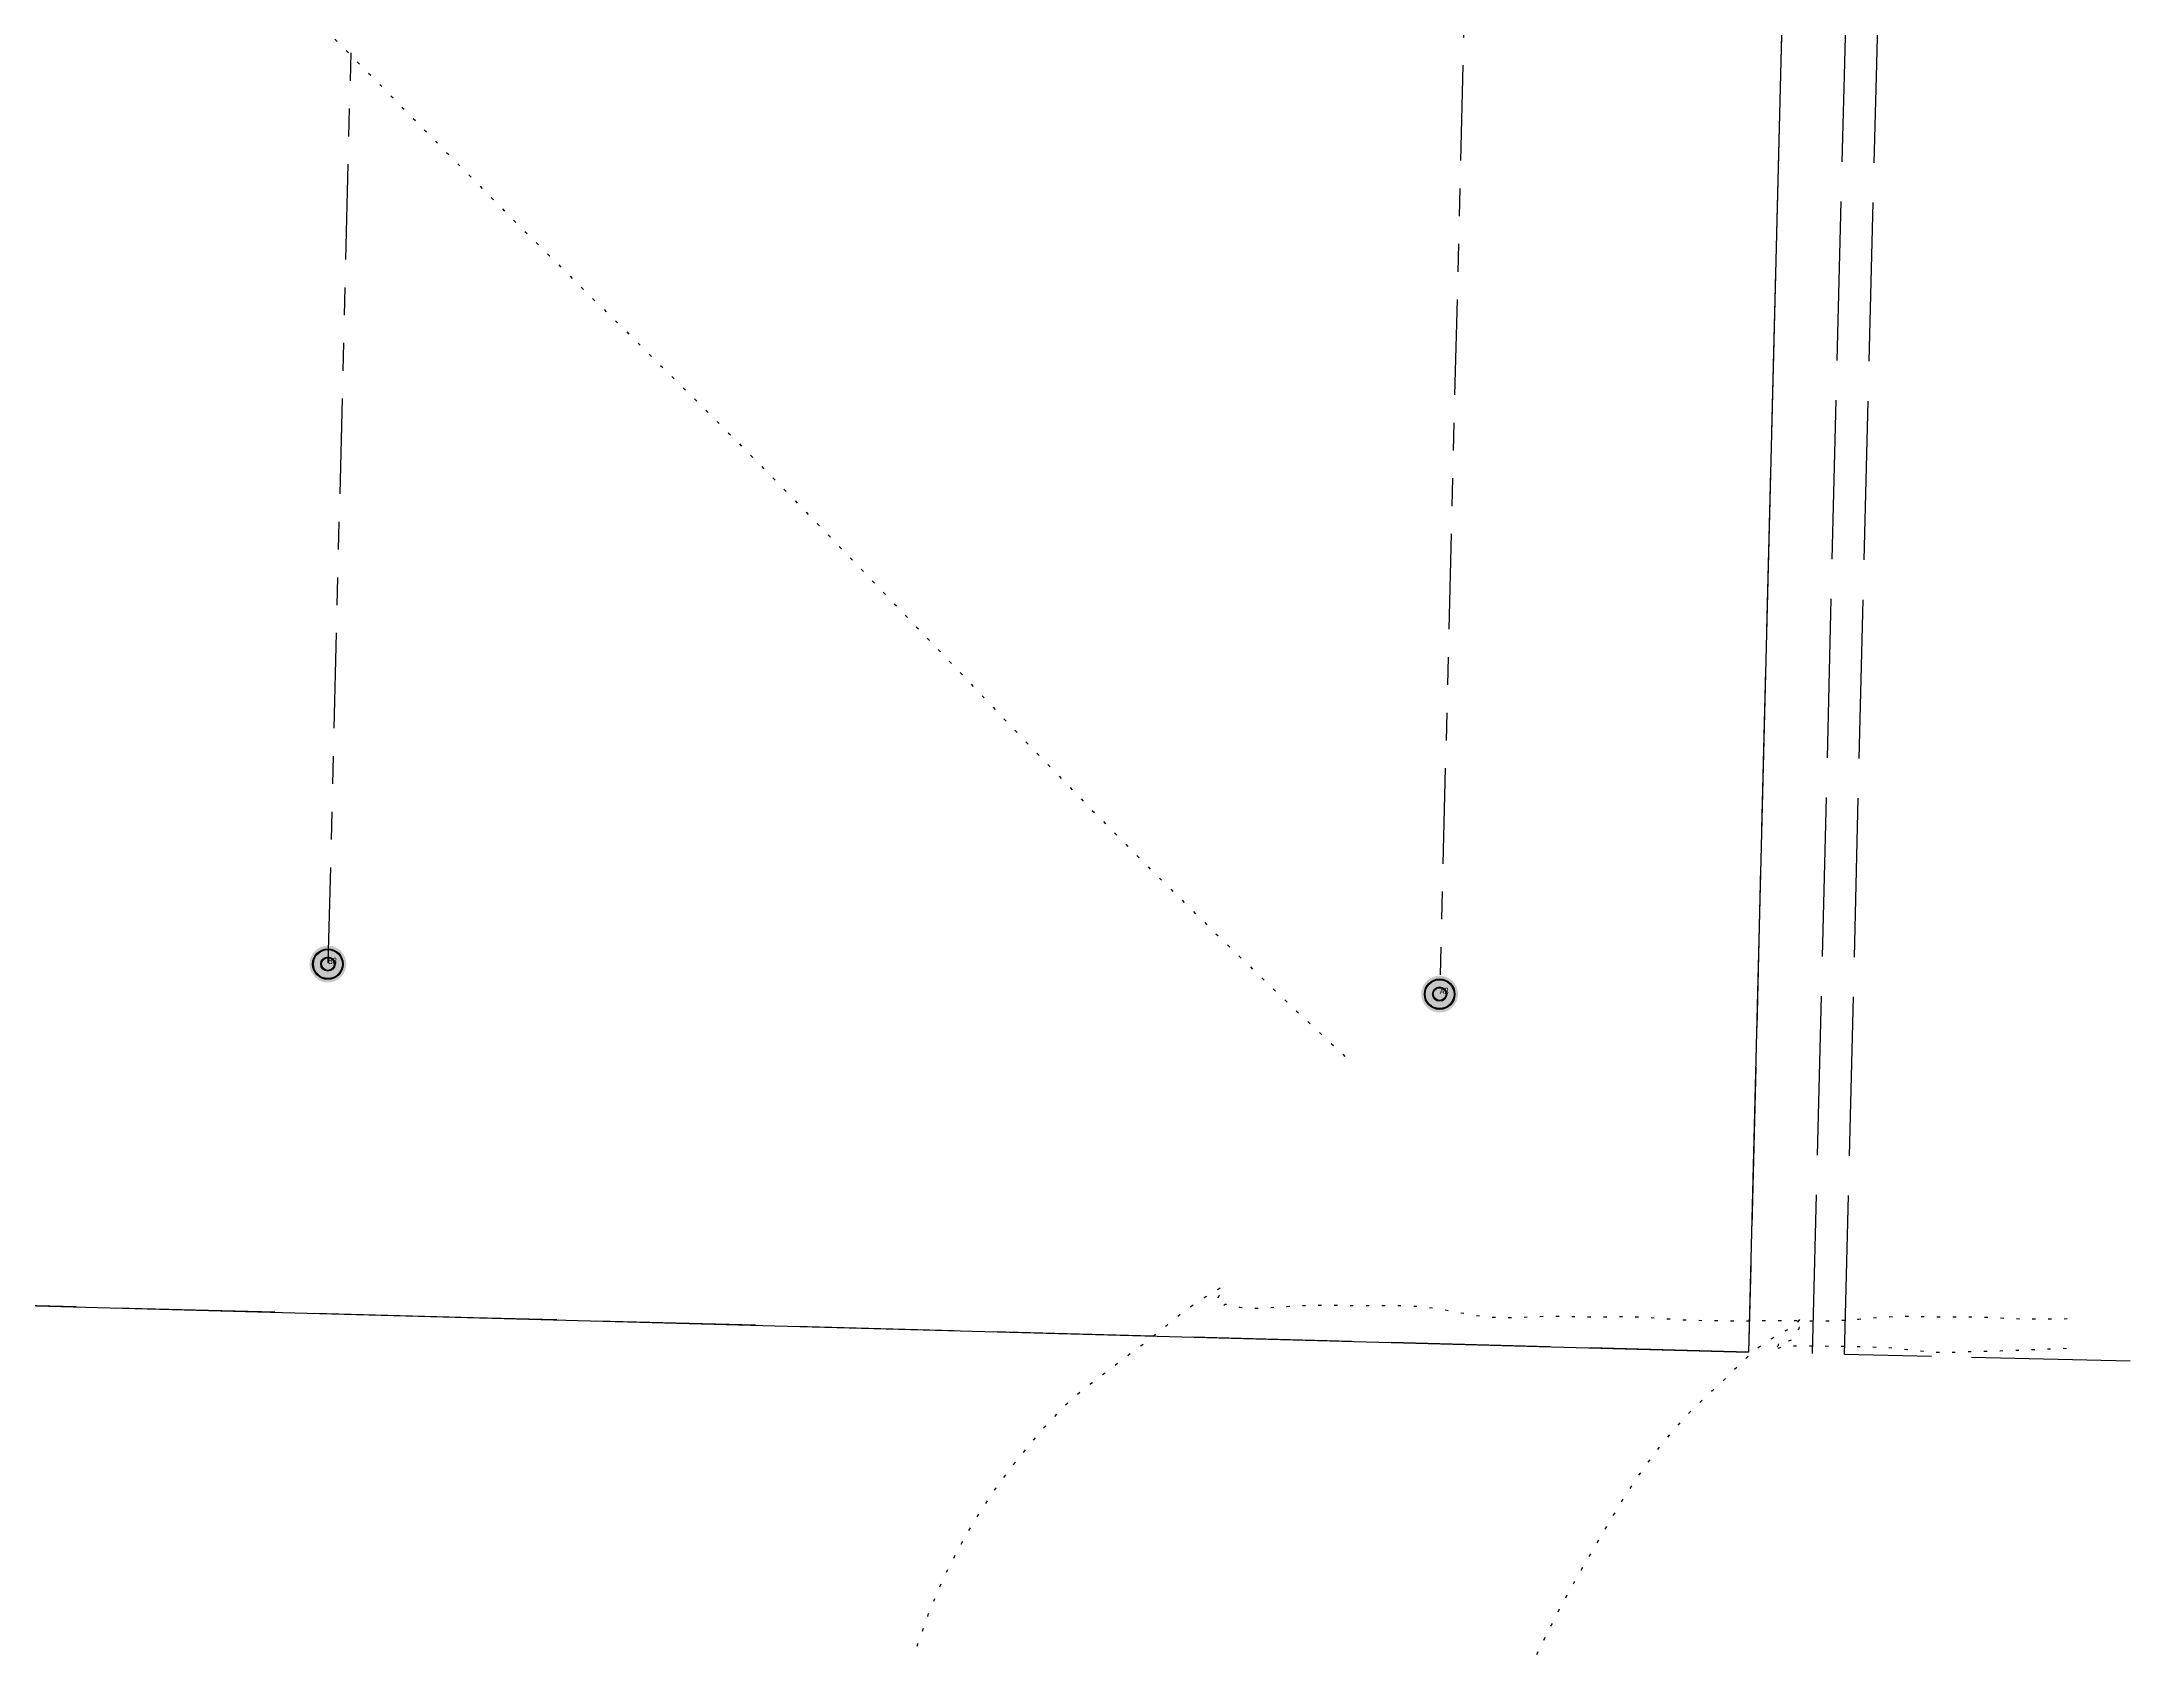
# Model space of a CAD drawing. Extents: x 382851 to 390193, y 6055218 to 6059732.
# Drawn here: x 386145 to 386802, y 6055218 to 6055729 of the extents above; entities that cross this region are included whole.
import ezdxf

# ---------------------------------------------------------------- set-up
doc = ezdxf.new("R2010")
doc.units = 0
doc.header["$LTSCALE"] = 5
for name, pattern in [('foc-DOT', [1, 0.2, -0.8]), ('foc-DRILLPATH', [14.75, 6, -1.75, 1.75, -1.75, 1.75, -1.75]), ('foc-UNSURVEYED', [12.5, 10, -2.5])]:
    doc.linetypes.add(name, pattern=pattern)
for name, color, linetype in [('AS-DRILL', 8, 'foc-DOT'), ('L-MON', 1, 'Continuous'), ('L-USEC', 7, 'foc-UNSURVEYED'), ('P-PDRILLPATH', 12, 'foc-DRILLPATH')]:
    doc.layers.add(name, color=color, linetype=linetype)
doc.layers.add('L-SEC-HB', color=6, linetype='Continuous', plot=False)
doc.layers.add('Z-DRILL-POINT', color=7, linetype='Continuous', true_color=0x7575ff, plot=False)
doc.styles.add('TXT', font='ARIALN.TTF', dxfattribs={"height": 0.2})

# ---------------------------------------------------------------- blocks, each defined once
blk = doc.blocks.new('plbh')
at = {"layer": 'L-MON'}
h = blk.add_hatch(color=255, dxfattribs=at)
h.dxf.hatch_style = 1
edge = h.paths.add_edge_path()
edge.add_arc((0, 0), 1.16, 0, 360)
h = blk.add_hatch(color=256, dxfattribs=at)
h.dxf.hatch_style = 1
h.paths.add_polyline_path([(-0.96, 0, 1), (0.96, 0, 1)])
h.paths.add_polyline_path([(0.91, 0, -1), (-0.91, 0, -1)], flags=16)
h.paths.add_polyline_path([(0.45, 0, -1), (-0.45, 0, -1)], flags=0)
h = blk.add_hatch(color=256, dxfattribs=at)
h.dxf.hatch_style = 1
h.paths.add_polyline_path([(-0.45, 0, 1), (0.45, 0, 1)])
h.paths.add_polyline_path([(0.4, 0, -1), (-0.4, 0, -1)], flags=16)
at = {"layer": 'L-MON', "color": 240}
for radius in [0.96, 0.91, 0.45, 0.4]:
    blk.add_circle((0, 0), radius, dxfattribs=at)

msp = doc.modelspace()

# ---------------------------------------------------------------- linework, layer by layer
at = {"layer": 'AS-DRILL', "flags": 128}
for points in [[(384988.65, 6057183.387), (384989.001, 6057183.418), (384989.224, 6057183.573), (384989.465, 6057183.597), (384989.899, 6057183.346), (384989.932, 6057183.065), (384990.06, 6057182.611), (384990.67, 6057182.206), (384991.68, 6057181.39), (384992.754, 6057180.342), (384993.979, 6057178.941), (384995.333, 6057177.516), (384996.721, 6057176.65), (384997.822, 6057176.272), (384998.455, 6057175.976), (384998.755, 6057175.598), (384998.759, 6057174.958), (384998.457, 6057174.085), (384997.961, 6057173.068), (384997.396, 6057171.712), (384996.565, 6057170.102), (384995.983, 6057169.247), (384995.332, 6057168.403), (384994.496, 6057167.424), (384993.671, 6057166.815), (384992.975, 6057166.592), (384992.288, 6057166.34), (384991.601, 6057166.067), (384990.718, 6057165.969), (384989.559, 6057166.029), (384988.481, 6057166.086), (384987.552, 6057166.17), (384986.613, 6057166.224), (384985.614, 6057166.239), (384984.882, 6057166.197), (384984.619, 6057166.074), (384984.475, 6057165.938), (384984.323, 6057165.851), (384984.26, 6057165.743), (384984.268, 6057165.643), (384984.316, 6057165.552), (384984.415, 6057165.529), (384984.306, 6057165.572), (384983.976, 6057165.58), (384983.677, 6057165.618), (384983.409, 6057165.695), (384983.231, 6057165.779), (384983.164, 6057165.891), (384983.116, 6057165.992), (384983.048, 6057166.054), (384983.012, 6057166.205), (384983.007, 6057166.405), (384983.062, 6057166.594), (384983.098, 6057166.843), (384983.095, 6057167.113), (384983.15, 6057167.332), (384983.235, 6057167.52), (384983.34, 6057167.717), (384983.468, 6057168.024), (384983.637, 6057168.39), (384983.792, 6057168.566), (384983.855, 6057168.664), (384984.064, 6057168.639), (384984.4, 6057168.48), (384984.69, 6057168.483), (384984.974, 6057168.636), (384985.244, 6057168.639), (384985.508, 6057168.402), (384985.572, 6057168.161), (384985.248, 6057167.989), (384984.788, 6057168), (384984.44, 6057168.079), (384984.241, 6057168.124), (384984.284, 6057168.243), (384984.542, 6057168.557), (384984.923, 6057168.987), (384985.516, 6057169.502), (384985.934, 6057169.812), (384986.422, 6057170.12), (384987.043, 6057170.144), (384987.324, 6057169.787), (384987.641, 6057169.658), (384987.963, 6057169.73), (384988.206, 6057169.854), (384988.317, 6057169.871), (384988.293, 6057169.722), (384988.249, 6057169.573), (384988.218, 6057169.524), (384988.229, 6057169.553), (384988.36, 6057169.63), (384988.594, 6057169.774), (384989, 6057169.994), (384989.493, 6057170.102), (384989.85, 6057169.993), (384990.037, 6057169.888), (384990.388, 6057169.889), (384990.772, 6057170.049), (384991.151, 6057170.39), (384991.398, 6057170.683), (384991.564, 6057170.919), (384991.679, 6057171.107), (384991.72, 6057171.136), (384991.847, 6057171.012), (384991.904, 6057170.891), (384992.081, 6057170.386), (384992.384, 6057169.308), (384992.815, 6057167.787), (384993.377, 6057165.892), (384994.092, 6057163.703), (384994.871, 6057161.292), (384995.684, 6057158.651), (384996.59, 6057155.697), (384997.664, 6057152.299), (384998.618, 6057149.293), (385000.266, 6057144.1), (385000.979, 6057141.821), (385001.635, 6057139.694), (385003.005, 6057135.328), (385004.376, 6057131.021), (385005.836, 6057126.683), (385007.453, 6057122.18), (385009.293, 6057117.462), (385011.248, 6057112.501), (385013.277, 6057107.318), (385015.372, 6057101.963), (385017.511, 6057096.387), (385019.663, 6057090.531), (385021.835, 6057084.253), (385024.029, 6057077.705), (385026.279, 6057070.966), (385028.562, 6057063.976), (385030.908, 6057056.684), (385033.46, 6057049.247), (385036.309, 6057041.682), (385039.336, 6057034.013), (385042.446, 6057026.112), (385045.61, 6057017.949), (385048.857, 6057009.524), (385052.331, 6057000.953), (385056.155, 6056992.413), (385060.414, 6056984.012), (385065.028, 6056975.832), (385069.964, 6056967.755), (385075.093, 6056959.752), (385080.241, 6056951.719), (385085.388, 6056943.665), (385090.544, 6056935.582), (385095.72, 6056927.458), (385100.926, 6056919.373), (385106.175, 6056911.348), (385111.513, 6056903.34), (385116.922, 6056895.34), (385117.751, 6056894.118), (385122.341, 6056887.35), (385127.82, 6056879.368), (385134.17, 6056870.204), (385145.018, 6056855.834), (385154.383, 6056844.843), (385163.931, 6056834.017), (385173.367, 6056823.084), (385182.768, 6056811.992), (385201.821, 6056790.192), (385221.54, 6056769.004), (385241.871, 6056748.312), (385262.369, 6056727.845), (385282.375, 6056706.941), (385301.929, 6056685.608), (385311.702, 6056674.956), (385321.537, 6056664.373), (385331.372, 6056653.8), (385341.226, 6056643.197), (385351.131, 6056632.612), (385360.974, 6056621.979), (385370.756, 6056611.307), (385380.651, 6056600.713), (385400.983, 6056580.06), (385421.819, 6056559.925), (385432.35, 6056549.975), (385442.871, 6056540.034), (385453.341, 6056530.066), (385463.843, 6056520.146), (385474.662, 6056510.508), (385485.811, 6056501.252), (385497.032, 6056492.075), (385508.676, 6056481.856), (385518.413, 6056472.536), (385528.584, 6056462.235), (385538.295, 6056451.505), (385547.464, 6056440.318), (385556.449, 6056428.967), (385565.803, 6056417.946), (385575.85, 6056407.487), (385586.33, 6056397.488), (385597.087, 6056387.772), (385607.978, 6056378.203), (385618.807, 6056368.585), (385629.451, 6056358.762), (385639.849, 6056348.685), (385649.847, 6056338.238), (385659.353, 6056327.313), (385668.633, 6056316.184), (385687.489, 6056294.098), (385706.84, 6056272.22), (385716.449, 6056261.423), (385726.058, 6056250.615), (385735.841, 6056239.954), (385745.777, 6056229.448), (385755.627, 6056219.065), (385765.433, 6056208.913), (385785.801, 6056188.47), (385806.198, 6056167.995), (385826.564, 6056147.482), (385847.115, 6056127.184), (385867.849, 6056106.981), (385888.315, 6056086.866), (385908.97, 6056066.705), (385929.798, 6056046.62), (385950.564, 6056026.497), (385971.033, 6056006.101), (385990.967, 6055985.128), (386010.558, 6055964.044), (386030.369, 6055942.945), (386050.07, 6055921.848), (386069.623, 6055900.805), (386089.302, 6055879.659), (386109.074, 6055858.6), (386129.08, 6055837.696), (386149.436, 6055817.163), (386169.995, 6055796.775), (386190.524, 6055776.357), (386210.865, 6055756.044), (386231.321, 6055735.549), (386251.718, 6055715.045), (386271.97, 6055694.404), (386292.286, 6055673.862), (386312.795, 6055653.495), (386333.184, 6055633.461), (386353.696, 6055613.194), (386374.05, 6055592.621), (386394.19, 6055571.873), (386414.247, 6055550.988), (386434.262, 6055530.043), (386454.147, 6055509.122), (386474.245, 6055488.275), (386494.639, 6055467.691), (386515.251, 6055447.401), (386536.129, 6055427.345), (386540.74, 6055422.987), (386557.516, 6055407.256)], [(386782.446, 6055326.822), (386777.872, 6055326.745), (386773.07, 6055326.725), (386768.269, 6055326.755), (386763.612, 6055326.911), (386759.057, 6055327.205), (386754.512, 6055327.428), (386749.9, 6055327.433), (386745.167, 6055327.342), (386740.266, 6055327.394), (386735.408, 6055327.525), (386730.748, 6055327.561), (386726.152, 6055327.406), (386721.543, 6055327.091), (386716.892, 6055326.697), (386712.161, 6055326.325), (386707.114, 6055326.11), (386701.763, 6055326.124), (386696.323, 6055326.219), (386690.992, 6055326.243), (386685.939, 6055326.189), (386680.866, 6055326.125), (386675.465, 6055326.16), (386670.126, 6055326.233), (386665.016, 6055326.321), (386660.06, 6055326.544), (386655.008, 6055326.92), (386649.996, 6055327.286), (386645.218, 6055327.455), (386640.806, 6055327.435), (386636.553, 6055327.341), (386632.261, 6055327.338), (386627.793, 6055327.469), (386623.145, 6055327.615), (386618.384, 6055327.604), (386613.497, 6055327.396), (386608.7, 6055327.176), (386604.087, 6055327.131), (386599.564, 6055327.434), (386594.819, 6055328.112), (386589.68, 6055329.031), (386584.273, 6055329.996), (386578.998, 6055330.668), (386573.993, 6055330.943), (386568.842, 6055330.951), (386563.149, 6055330.903), (386557.128, 6055330.943), (386551.158, 6055331.032), (386545.687, 6055331.059), (386540.972, 6055330.926), (386536.975, 6055330.666), (386533.578, 6055330.421), (386530.614, 6055330.304), (386528.09, 6055330.178), (386525.945, 6055330.021), (386523.947, 6055330.111), (386522.145, 6055330.466), (386520.744, 6055330.831), (386519.689, 6055331.047), (386518.932, 6055331.176), (386518.364, 6055331.27), (386517.926, 6055331.371), (386517.587, 6055331.39), (386517.262, 6055331.208), (386516.996, 6055330.984), (386516.802, 6055330.819), (386516.64, 6055330.743), (386516.323, 6055330.851), (386516.167, 6055331.005), (386515.943, 6055331.281), (386515.651, 6055331.598), (386515.379, 6055331.925), (386515.199, 6055332.31), (386515.128, 6055332.672), (386515.085, 6055332.943), (386515.068, 6055333.093), (386515.082, 6055333.223), (386515.186, 6055333.41), (386515.332, 6055333.617), (386515.498, 6055333.863), (386515.686, 6055334.198), (386515.856, 6055334.584), (386516.006, 6055335), (386516.219, 6055335.525), (386516.474, 6055336.099), (386516.705, 6055336.523), (386516.792, 6055336.821), (386516.776, 6055336.992), (386516.767, 6055337.032), (386516.768, 6055337.062), (386516.738, 6055337.063), (386516.697, 6055337.034), (386516.687, 6055337.014), (386516.645, 6055336.925), (386516.644, 6055336.915), (386516.328, 6055336.663), (386515.618, 6055336.29), (386514.494, 6055335.718), (386513.112, 6055334.882), (386511.434, 6055333.754), (386509.44, 6055332.423), (386507.182, 6055330.919), (386504.667, 6055329.141), (386501.975, 6055327.088), (386499.074, 6055324.71), (386495.888, 6055322.088), (386492.337, 6055319.306), (386488.434, 6055316.392), (386484.264, 6055313.265), (386479.869, 6055309.904), (386475.27, 6055306.408), (386470.616, 6055302.693), (386466.164, 6055298.652), (386461.881, 6055294.178), (386457.772, 6055289.449), (386453.585, 6055284.412), (386449.392, 6055279.115), (386445.27, 6055273.476), (386441.291, 6055267.563), (386437.466, 6055261.417), (386433.813, 6055254.916), (386430.322, 6055248.101), (386426.993, 6055240.972), (386424.032, 6055233.733), (386420.77, 6055224.492), (386420.446, 6055223.45)], [(386782.213, 6055317.476), (386781.244, 6055317.481), (386773.885, 6055317.215), (386766.204, 6055316.856), (386758.646, 6055316.655), (386751.699, 6055316.458), (386745.521, 6055316.222), (386740.121, 6055316.287), (386734.465, 6055316.918), (386727.901, 6055317.632), (386720.897, 6055317.937), (386714.078, 6055318.077), (386707.669, 6055318.197), (386701.769, 6055318.264), (386696.447, 6055318.257), (386692.567, 6055317.923), (386690.67, 6055317.251), (386690.068, 6055316.795), (386690.005, 6055316.657), (386690.065, 6055316.655), (386690.28, 6055316.84), (386690.66, 6055317.241), (386690.93, 6055317.654), (386691.007, 6055317.932), (386691.104, 6055318.2), (386691.106, 6055318.3), (386691.083, 6055318.18), (386691.152, 6055318.119), (386691.253, 6055318.176), (386691.397, 6055318.323), (386691.564, 6055318.619), (386691.715, 6055319.045), (386691.806, 6055319.463), (386691.945, 6055319.849), (386692.041, 6055320.087), (386692.124, 6055320.195), (386692.433, 6055320.167), (386692.909, 6055319.985), (386693.395, 6055319.803), (386693.893, 6055319.721), (386694.374, 6055319.769), (386694.898, 6055319.926), (386695.443, 6055320.102), (386695.94, 6055320.39), (386696.368, 6055320.709), (386696.715, 6055320.971), (386697.014, 6055321.334), (386697.294, 6055321.737), (386697.556, 6055322.2), (386697.75, 6055322.766), (386697.925, 6055323.381), (386698.1, 6055323.967), (386698.253, 6055324.504), (386698.458, 6055325.079), (386698.651, 6055325.624), (386698.726, 6055326.192), (386698.67, 6055326.764), (386698.591, 6055327.206), (386698.574, 6055327.347), (386698.555, 6055327.387), (386698.545, 6055327.367), (386698.45, 6055327.159), (386698.196, 6055326.636), (386697.708, 6055325.908), (386696.947, 6055325.076), (386695.796, 6055324.225), (386694.232, 6055323.304), (386692.365, 6055322.24), (386690.184, 6055321.014), (386687.747, 6055319.554), (386685.17, 6055317.738), (386682.535, 6055315.533), (386679.799, 6055312.94), (386676.844, 6055309.983), (386673.585, 6055306.823), (386669.95, 6055303.473), (386666.089, 6055299.858), (386662.138, 6055295.866), (386658.186, 6055291.443), (386654.246, 6055286.68), (386650.389, 6055281.624), (386646.696, 6055276.355), (386643.096, 6055270.783), (386639.622, 6055265.068), (386636.125, 6055259.213), (386632.677, 6055253.327), (386629.112, 6055247.124), (386625.732, 6055241.167), (386623.29, 6055236.706), (386621.862, 6055234.001), (386618.695, 6055227.758), (386617.019, 6055224.339), (386615.585, 6055221.354), (386614.102, 6055218.214)]]:
    msp.add_lwpolyline(points, dxfattribs=at)
at = {"layer": 'L-SEC-HB', "flags": 128}
for points in [[(386762.888, 6058542.577), (386743.027, 6057748.59), (386723.165, 6056954.603), (386702.3, 6056120.41), (386682.192, 6055316.371)], [(385087.702, 6055359.498), (385879.923, 6055338.07), (386682.192, 6055316.371)]]:
    msp.add_lwpolyline(points, dxfattribs=at)
at = {"layer": 'L-USEC'}
for p, q in [((386702.3, 6056120.41), (386692.246, 6055718.391)), ((386712.344, 6055717.927), (386722.398, 6056119.944)), ((386722.401, 6055717.675), (386732.454, 6056119.692)), ((386692.246, 6055718.391), (386682.192, 6055316.371)), ((386702.29, 6055315.905), (386712.344, 6055717.927)), ((386712.347, 6055315.654), (386722.401, 6055717.675)), ((386281.058, 6055327.221), (385879.923, 6055338.07)), ((386682.192, 6055316.371), (386281.058, 6055327.221)), ((386802.261, 6055313.513), (386712.347, 6055315.654))]:
    msp.add_line(p, q, dxfattribs=at)
at = {"layer": 'P-PDRILLPATH', "flags": 128}
for points in [[(385695.88, 6058599.514), (386310.621, 6058448.73), (386235.278, 6055438.456)], [(385703.049, 6058601.1), (386660.245, 6058436.639), (386585.016, 6055428.997)]]:
    msp.add_lwpolyline(points, dxfattribs=at)

# ---------------------------------------------------------------- block references
at = {"layer": 'L-MON', "xscale": 5, "yscale": 5, "zscale": 5}
for p in [(386235.278, 6055438.456), (386585.016, 6055428.997)]:
    msp.add_blockref('plbh', p, dxfattribs=at)

# ---------------------------------------------------------------- texts
at = {"layer": 'Z-DRILL-POINT', "color": 7, "style": 'TXT'}
for s, p in [('B3', (386235.278, 6055438.456)), ('A3', (386585.016, 6055428.997))]:
    msp.add_text(s, height=2, dxfattribs=at).set_placement(p)

doc.saveas('drawing.dxf')
